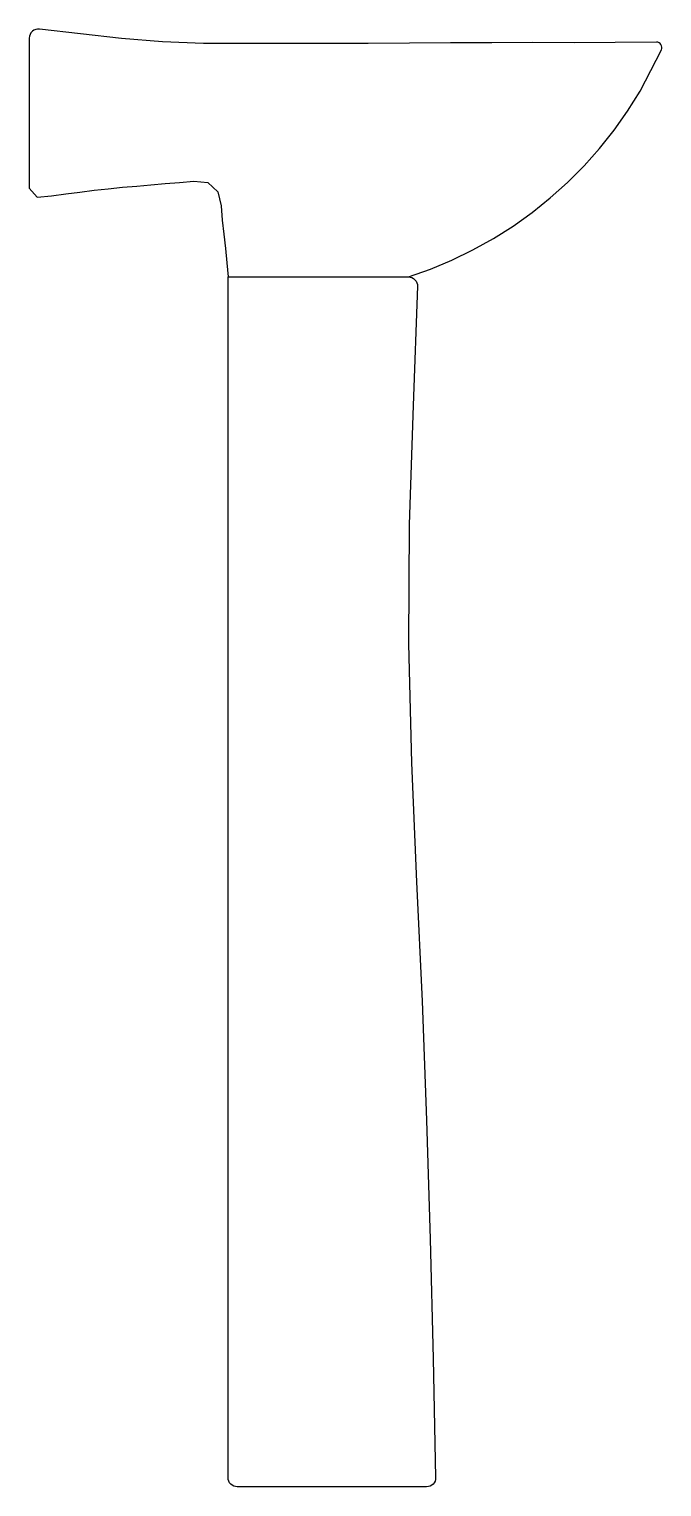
# Model space of a CAD drawing. Header units: millimetres. Extents: x -2939.873 to -2939.522, y 2970.093 to 2970.901.
import ezdxf

# ---------------------------------------------------------------- set-up
doc = ezdxf.new("R2010")
doc.units = ezdxf.units.MM
doc.header["$LTSCALE"] = 10
doc.layers.add('banheiro_louças', color=2, linetype='Continuous')

msp = doc.modelspace()

# ---------------------------------------------------------------- linework, layer by layer
at = {"layer": 'banheiro_louças'}
for points in [[(-2939.86676, 2970.90062, 0.460662), (-2939.87253, 2970.89568), (-2939.87253, 2970.81259), (-2939.86802, 2970.80764), (-2939.86016, 2970.8084), (-2939.85232, 2970.80946), (-2939.84448, 2970.81048), (-2939.83662, 2970.81145), (-2939.82876, 2970.81233), (-2939.82089, 2970.81313), (-2939.81301, 2970.81382), (-2939.80513, 2970.81447), (-2939.79725, 2970.81513), (-2939.78937, 2970.81585), (-2939.78149, 2970.81653), (-2939.77366, 2970.81568), (-2939.76804, 2970.81054), (-2939.76633, 2970.80284), (-2939.76563, 2970.79496), (-2939.76471, 2970.78711), (-2939.76386, 2970.77924), (-2939.76312, 2970.77137), (-2939.76243, 2970.76349), (-2939.66262, 2970.76349), (-2939.65045, 2970.7678), (-2939.63853, 2970.77278), (-2939.62691, 2970.77843), (-2939.61562, 2970.78471), (-2939.60471, 2970.79162), (-2939.59419, 2970.79913), (-2939.58412, 2970.80721), (-2939.57451, 2970.81585), (-2939.5654, 2970.825), (-2939.55681, 2970.83466), (-2939.54878, 2970.84477), (-2939.54133, 2970.85532), (-2939.53447, 2970.86628), (-2939.52266, 2970.88924, 0.545901), (-2939.52539, 2970.89349), (-2939.54817, 2970.89324), (-2939.57096, 2970.89318), (-2939.59374, 2970.89322), (-2939.61652, 2970.8932), (-2939.63931, 2970.89307), (-2939.66209, 2970.89291), (-2939.68487, 2970.89278), (-2939.70766, 2970.89276), (-2939.73044, 2970.89277), (-2939.75323, 2970.89268), (-2939.77601, 2970.89282), (-2939.79878, 2970.89361), (-2939.82148, 2970.89546), (-2939.84411, 2970.89812)], [(-2939.76243, 2970.09849), (-2939.76243, 2970.76349), (-2939.66262, 2970.76349, -0.425518), (-2939.65763, 2970.75829), (-2939.65997, 2970.69233), (-2939.66231, 2970.62637), (-2939.66255, 2970.56038), (-2939.66085, 2970.4944), (-2939.65808, 2970.42846), (-2939.65509, 2970.36252), (-2939.65259, 2970.29657), (-2939.65063, 2970.2306), (-2939.64901, 2970.16461), (-2939.64757, 2970.09863, -0.422525), (-2939.65257, 2970.09349), (-2939.75743, 2970.09349, -0.414214)]]:
    msp.add_lwpolyline(points, format="xyb", close=True, dxfattribs=at)

doc.saveas('drawing.dxf')
